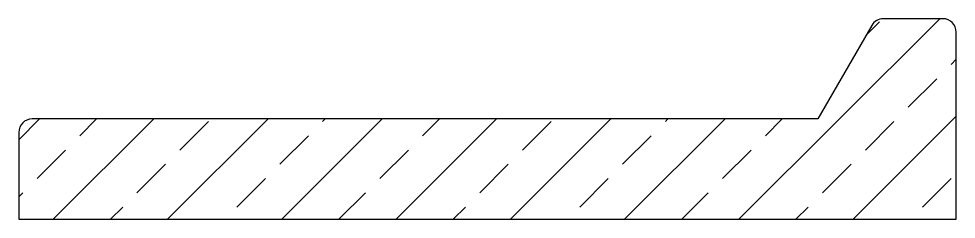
# Model space of a CAD drawing. Header units: metres. Extents: x -35 to 105, y 0 to 30.
import ezdxf

# ---------------------------------------------------------------- set-up
doc = ezdxf.new("R2010")
doc.units = ezdxf.units.M
doc.layers.add('A-DETL-GENF', color=92, linetype='Continuous', lineweight=18)

# ---------------------------------------------------------------- blocks, each defined once
blk = doc.blocks.new('31 holonite waterslag A - type B-1522340-00_0 Basismaterialen')
at = {"layer": 'A-DETL-GENF', "lineweight": 13}
h = blk.add_hatch(dxfattribs=at)
h.set_pattern_fill('FP_59', color=256, style=0, pattern_type=2)
h.set_pattern_definition([(45, (11819.317, -1425.46), (-8.531243, 8.531243), []), (45, (11827.848, -1425.46), (-8.531243, 8.531243), [6.032, -3.016])])
h.paths.add_polyline_path([(-35, 0), (105, 0), (105, 28), (104.93, 28.52), (104.73, 29), (104.41, 29.41), (104, 29.73), (103.52, 29.93), (103, 30), (94.12, 30), (93.6, 29.93), (93.12, 29.73), (92.71, 29.41), (92.39, 29), (84.31, 15), (-33, 15), (-33.52, 14.93), (-34, 14.73), (-34.41, 14.41), (-34.73, 14), (-34.93, 13.52), (-35, 13)])
at = {"layer": 'A-DETL-GENF', "lineweight": 25}
for p, q in [((103, 30), (94.12, 30)), ((92.39, 29), (84.31, 15)), ((105, 0), (105, 28)), ((84.31, 15), (-33, 15)), ((-35, 13), (-35, 0)), ((-35, 0), (105, 0))]:
    blk.add_line(p, q, dxfattribs=at)
for centre, start, end in [((94.12, 28), 90, 150), ((103, 28), 360, 90), ((-33, 13), 90, 180)]:
    blk.add_arc(centre, 2, start, end, dxfattribs=at)

msp = doc.modelspace()

# ---------------------------------------------------------------- block references
msp.add_blockref('31 holonite waterslag A - type B-1522340-00_0 Basismaterialen', (0, 0))

doc.saveas('drawing.dxf')
